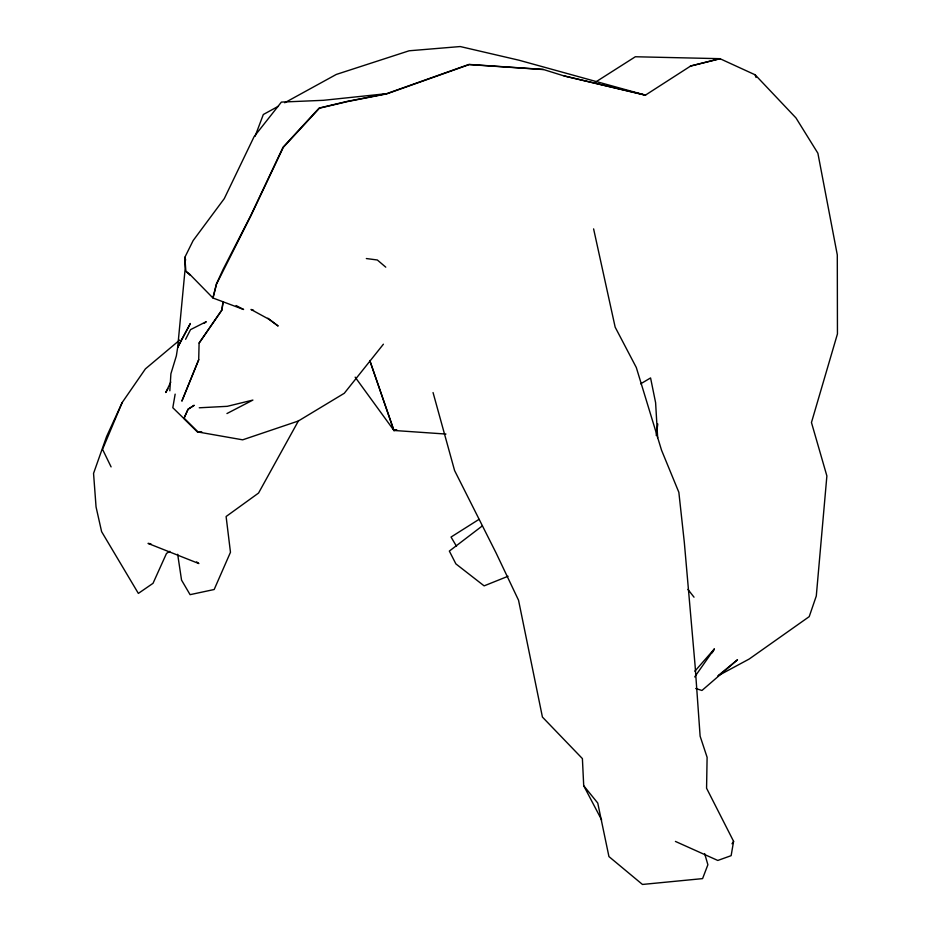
<?xml version="1.0" encoding="UTF-8"?>
<svg xmlns="http://www.w3.org/2000/svg" width="931" height="931" viewBox="0 0 931 931"><rect width="100%" height="100%" fill="white"/><g stroke="black" fill="none" stroke-linecap="round" stroke-linejoin="round"><path stroke-width="1.4" d="M223.044 301.691L221.822 310.023L199.094 343.015L198.71 359.645L181.859 401.156L198.769 359.68M169.826 390.811L170.897 373.785L176.355 355.875L177.681 347.391L185.164 268.547L184.85 257.317L193.113 240.617L224.29 198.606L254.058 136.729L281.395 102.084L323.383 100.315L386.621 93.67L468.98 64.425L543.145 69.418L564.198 75.981L645.544 95.206M656.215 435.44L657.786 423.966M223.161 301.749L221.927 310.081L199.176 343.05M593.606 228.886L615.17 327.177L636.304 367.512L661.534 450.185L678.85 492.301L684.308 542.226L695.096 665.618L700.124 736.2L707.106 757.31L706.571 788.231L733.593 841.345L731.138 855.67L717.789 860.453L675.417 841.426M175.156 394.127L172.805 407.72L197.593 431.914L242.665 439.828L298.281 421.033L344.284 393.278L383.409 344.191M255.094 136.263L263.322 114.513L278.416 106.227M179.683 340.083L145.411 368.874L122.182 402.529L102.55 449.347L111.092 466.897M122.182 402.529L106.565 436.592L93.554 473.39L96.056 506.941L101.607 531.648L138.358 593.408L153.021 583.318L166.498 553.433L169.861 551.327M170.745 382.094L165.741 392.51L167.976 388.774M185.606 339.28L190.518 329.644L206.263 321.672L204.122 323.418M712.238 652.794L714.275 649.058L694.852 671.204M298.618 420.544L258.55 493.058L226.105 516.519L230.469 552.281L214.177 589.509L190.087 594.665L181.545 580.106L177.67 554.282M732.022 843.754L733.593 841.345M694.701 676.93L714.275 649.058M718.744 675.115L737.48 659.788L701.951 690.476L695.701 688.486M482.374 525.864L449.347 551.082L455.876 563.883L484.12 585.867L508.058 576.266M564.011 75.877L645.427 95.137L690.558 66.089L720.059 58.734M595.235 82.289L635.349 56.756L719.954 58.676L755.157 74.817L795.97 117.923L817.884 153.219L837.295 254.919L837.446 333.903L811.46 422.523L826.879 475.939L816.289 596.015L809.214 616.636L749.211 659.02L717.65 676.011M479 519.37L451.046 537.047L456.516 546.322M640.668 383.828L650.571 377.939L655.61 402.692L657.658 437.745M284.711 102.771L336.289 74.445L409.128 50.786L460.228 46.55L518.893 60.189L645.427 95.137M226.943 413.55L252.906 400.074L227.257 406.323L199.246 407.79M690.43 66.02L719.954 58.676M396.711 429.947L393.988 430.541L369.793 360.506L393.836 430.459L396.559 429.854M386.621 93.67L347.112 101.421L319.158 108.031L283.047 147.203L250.73 215.585L223.184 269.245L216.399 283.978L212.896 297.943L189.342 273.877L185.863 271.282L184.85 257.317L185.653 260.063M197.593 431.914L183.977 418.333L188.062 409.244L194.055 405.381L188.062 409.244L183.977 418.333L197.558 431.891L201.771 431.868M543.355 69.546L469.247 64.576L386.889 93.833L347.403 101.584L319.449 108.205L283.315 147.354L250.939 215.701L216.539 284.06L213.024 298.025L243.596 309.488L236.09 305.543M393.836 430.459L445.949 434.055M150.892 543.774L148.029 543.401L198.873 563.558L196.639 561.905M366.337 258.539L377.346 259.993L385.76 267.162M253.523 310.232L250.986 309.464L268.884 319.217L278.148 326.025L267.872 318.216M185.863 271.282L190.087 275.18M433.055 392.556L454.596 470.574L496.072 552.933L518.544 600.239L542.424 717.068L582.399 758.602L583.714 785.741L597.749 803.046L608.944 856.578L642.46 884.45L702.579 878.62L707.886 864.736L704.639 853.576M687.928 589.404L694.014 597.178M355.142 377.148L393.988 430.541M583.714 785.741L601.635 819.92M755.088 74.771L756.053 77.448M181.778 339.396L177.681 347.391L190.389 323.476L181.778 339.396"/></g></svg>
